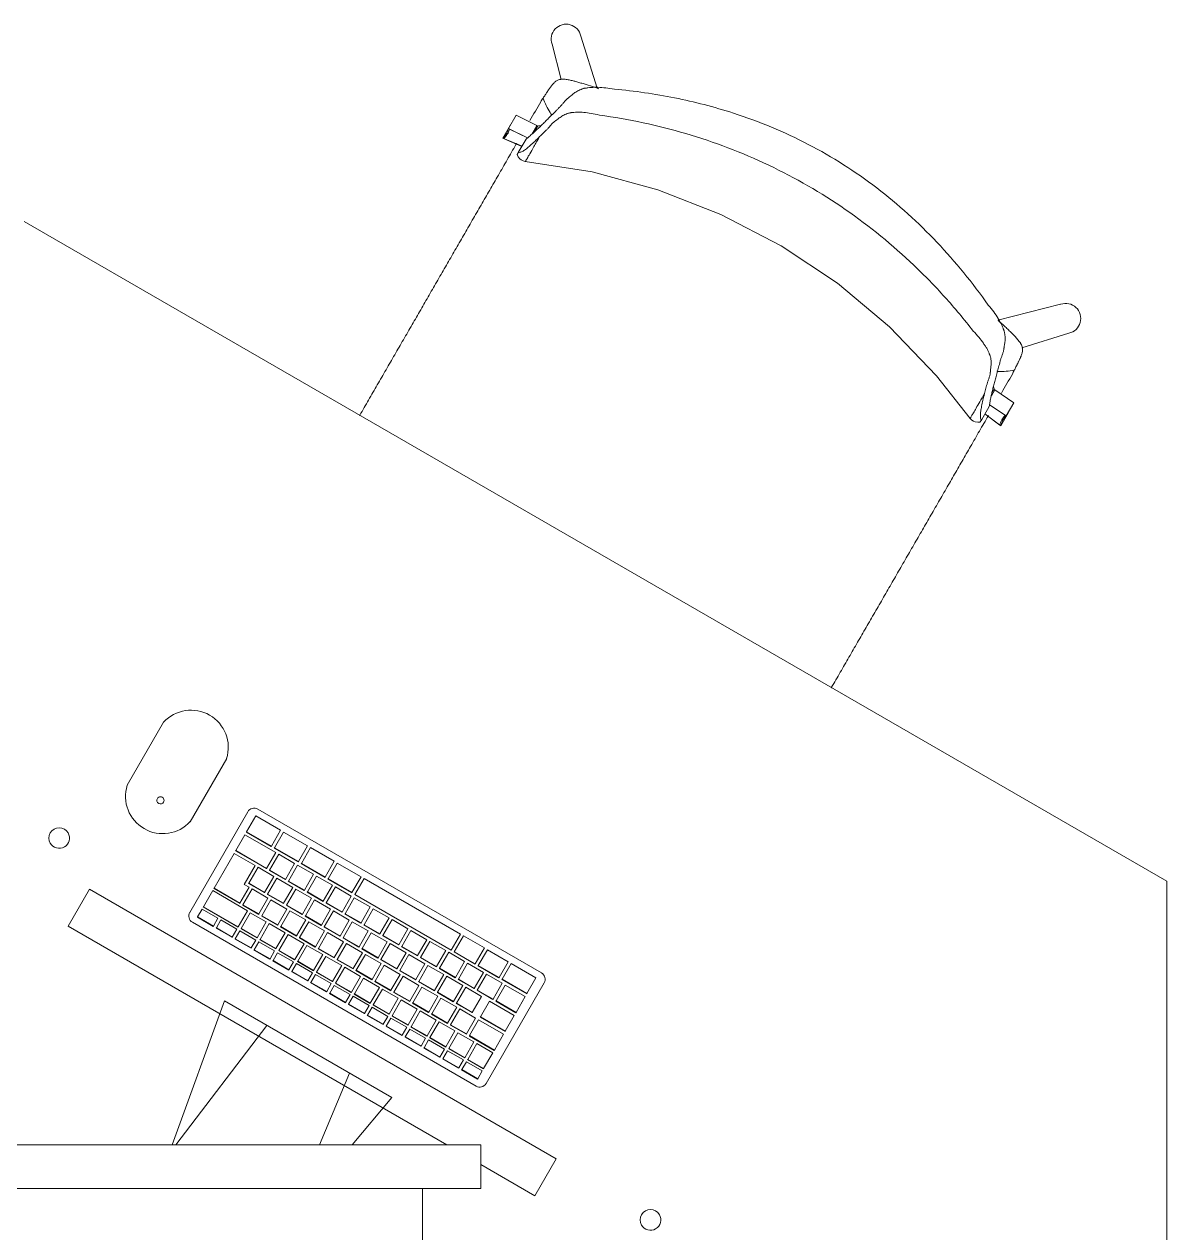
# Model space of a CAD drawing. Header units: millimetres. Extents: x 79795 to 317870, y -36033 to 97293.
# Drawn here: x 204998 to 205994, y 23062 to 24115 of the extents above; entities that cross this region are included whole.
import ezdxf

# ---------------------------------------------------------------- set-up
doc = ezdxf.new("R2010")
doc.units = ezdxf.units.MM
doc.header["$MEASUREMENT"] = 0
for name, color, linetype, lineweight in [('A-GENM', 8, 'CONTINUOUS', 9), ('E-ELEC-EQPM', 8, 'CONTINUOUS', 9), ('I-FURN', 8, 'CONTINUOUS', 9)]:
    doc.layers.add(name, color=color, linetype=linetype, lineweight=lineweight)

msp = doc.modelspace()

# ---------------------------------------------------------------- linework, layer by layer
at = {"layer": 'A-GENM'}
for p, q in [((205119.4, 23506.8), (205087.6, 23451.8)), ((205142.6, 23420), (205174.4, 23475)), ((205192.8, 23428.7), (205142.2, 23341)), ((205199.8, 23425), (205191.8, 23411.2)), ((205221.4, 23412.5), (205199.8, 23425)), ((205448.7, 23288.2), (205201.5, 23431)), ((205191.7, 23411), (205191.8, 23411.2)), ((205213.3, 23398.5), (205191.7, 23411)), ((205191.8, 23411.2), (205213.5, 23398.7)), ((205213.5, 23398.7), (205221.4, 23412.5)), ((205224, 23411), (205216.1, 23397.2)), ((205244.8, 23399), (205224, 23411)), ((205190.3, 23408.7), (205182.4, 23394.8)), ((205217.2, 23393.2), (205190.3, 23408.7)), ((205180.9, 23392.3), (205163.4, 23362.1)), ((205199.1, 23381.8), (205180.9, 23392.3)), ((205182.2, 23394.6), (205182.4, 23394.8)), ((205209.1, 23379.1), (205182.2, 23394.6)), ((205182.4, 23394.8), (205209.2, 23379.3)), ((205209.2, 23379.3), (205217.2, 23393.2)), ((205219.8, 23391.7), (205211.8, 23377.8)), ((205213.3, 23398.5), (205213.5, 23398.7)), ((205215.9, 23397), (205216.1, 23397.2)), ((205236.7, 23385), (205215.9, 23397)), ((205216.1, 23397.2), (205236.9, 23385.2)), ((205233.6, 23383.7), (205219.8, 23391.7)), ((205236.9, 23385.2), (205244.8, 23399)), ((205247.4, 23397.5), (205239.5, 23383.7)), ((205268.2, 23385.5), (205247.4, 23397.5)), ((205189.6, 23365.4), (205199.1, 23381.8)), ((205201.7, 23380.3), (205193.7, 23366.4)), ((205215.5, 23372.3), (205201.7, 23380.3)), ((205209.1, 23379.1), (205209.2, 23379.3)), ((205225.7, 23369.8), (205233.6, 23383.7)), ((205236.2, 23382.2), (205228.3, 23368.3)), ((205250.1, 23374.2), (205236.2, 23382.2)), ((205236.7, 23385), (205236.9, 23385.2)), ((205239.3, 23383.5), (205239.5, 23383.7)), ((205260.1, 23371.5), (205239.3, 23383.5)), ((205239.5, 23383.7), (205260.2, 23371.7)), ((205260.2, 23371.7), (205268.2, 23385.5)), ((205270.8, 23384), (205262.8, 23370.2)), ((205291.6, 23372), (205270.8, 23384)), ((205207.5, 23358.4), (205215.5, 23372.3)), ((205218.1, 23370.8), (205210.1, 23356.9)), ((205211.7, 23377.6), (205211.8, 23377.8)), ((205225.5, 23369.6), (205211.7, 23377.6)), ((205211.8, 23377.8), (205225.7, 23369.8)), ((205232, 23362.8), (205218.1, 23370.8)), ((205225.5, 23369.6), (205225.7, 23369.8)), ((205228.1, 23368.1), (205228.3, 23368.3)), ((205242, 23360.1), (205228.1, 23368.1)), ((205228.3, 23368.3), (205242.1, 23360.3)), ((205242.1, 23360.3), (205250.1, 23374.2)), ((205252.7, 23372.7), (205244.7, 23358.8)), ((205266.6, 23364.7), (205252.7, 23372.7)), ((205260.1, 23371.5), (205260.2, 23371.7)), ((205262.7, 23370), (205262.8, 23370.2)), ((205283.5, 23358), (205262.7, 23370)), ((205262.8, 23370.2), (205283.6, 23358.2)), ((205283.6, 23358.2), (205291.6, 23372)), ((205294.2, 23370.5), (205286.2, 23356.7)), ((205378.2, 23322), (205294.2, 23370.5)), ((205162.2, 23360), (205154.1, 23345.9)), ((205192.5, 23342.5), (205162.2, 23360)), ((205163.3, 23361.8), (205163.4, 23362.1)), ((205185.8, 23348.8), (205163.3, 23361.8)), ((205163.4, 23362.1), (205186, 23349.1)), ((205186, 23349.1), (205193.9, 23362.9)), ((205196.5, 23361.4), (205188.6, 23347.6)), ((205193.9, 23362.9), (205189.6, 23365.4)), ((205193.5, 23366.2), (205193.7, 23366.4)), ((205207.4, 23358.2), (205193.5, 23366.2)), ((205193.7, 23366.4), (205207.5, 23358.4)), ((205210.4, 23353.4), (205196.5, 23361.4)), ((205207.4, 23358.2), (205207.5, 23358.4)), ((205224, 23348.9), (205232, 23362.8)), ((205234.6, 23361.3), (205226.6, 23347.4)), ((205248.4, 23353.3), (205234.6, 23361.3)), ((205242, 23360.1), (205242.1, 23360.3)), ((205244.6, 23358.6), (205244.7, 23358.8)), ((205258.4, 23350.6), (205244.6, 23358.6)), ((205244.7, 23358.8), (205258.6, 23350.8)), ((205258.6, 23350.8), (205266.6, 23364.7)), ((205269.2, 23363.2), (205261.2, 23349.3)), ((205283, 23355.2), (205269.2, 23363.2)), ((205283.5, 23358), (205283.6, 23358.2)), ((205185.8, 23348.8), (205186, 23349.1)), ((205188.4, 23347.3), (205188.6, 23347.6)), ((205202.3, 23339.3), (205188.4, 23347.3)), ((205188.6, 23347.6), (205202.4, 23339.6)), ((205202.4, 23339.6), (205210.4, 23353.4)), ((205213, 23351.9), (205205, 23338.1)), ((205210, 23356.7), (205210.1, 23356.9)), ((205223.9, 23348.7), (205210, 23356.7)), ((205210.1, 23356.9), (205224, 23348.9)), ((205226.8, 23343.9), (205213, 23351.9)), ((205223.9, 23348.7), (205224, 23348.9)), ((205226.5, 23347.2), (205226.6, 23347.4)), ((205240.3, 23339.2), (205226.5, 23347.2)), ((205226.6, 23347.4), (205240.5, 23339.4)), ((205240.5, 23339.4), (205248.4, 23353.3)), ((205251, 23351.8), (205243, 23337.9)), ((205264.9, 23343.8), (205251, 23351.8)), ((205258.4, 23350.6), (205258.6, 23350.8)), ((205261, 23349.1), (205261.2, 23349.3)), ((205274.9, 23341.1), (205261, 23349.1)), ((205261.2, 23349.3), (205275, 23341.3)), ((205275, 23341.3), (205283, 23355.2)), ((205285.6, 23353.7), (205277.6, 23339.8)), ((205299.5, 23345.7), (205285.6, 23353.7)), ((205286.1, 23356.5), (205286.2, 23356.7)), ((205370.1, 23308), (205286.1, 23356.5)), ((205286.2, 23356.7), (205370.2, 23308.2)), ((205148.9, 23336.8), (205149, 23337)), ((205162.7, 23328.8), (205148.9, 23336.8)), ((205153, 23343.9), (205149, 23337)), ((205149, 23337), (205162.8, 23329)), ((205166.8, 23335.9), (205153, 23343.9)), ((205154, 23345.7), (205154.1, 23345.9)), ((205184.3, 23328.2), (205154, 23345.7)), ((205154.1, 23345.9), (205184.4, 23328.4)), ((205184.4, 23328.4), (205192.5, 23342.5)), ((205195, 23340.7), (205187, 23326.9)), ((205208.9, 23332.7), (205195, 23340.7)), ((205202.3, 23339.3), (205202.4, 23339.6)), ((205204.9, 23337.8), (205205, 23338.1)), ((205218.7, 23329.8), (205204.9, 23337.8)), ((205205, 23338.1), (205218.9, 23330.1)), ((205218.9, 23330.1), (205226.8, 23343.9)), ((205229.4, 23342.4), (205221.5, 23328.6)), ((205243.3, 23334.4), (205229.4, 23342.4)), ((205240.3, 23339.2), (205240.5, 23339.4)), ((205242.9, 23337.7), (205243, 23337.9)), ((205256.8, 23329.7), (205242.9, 23337.7)), ((205243, 23337.9), (205256.9, 23329.9)), ((205256.9, 23329.9), (205264.9, 23343.8)), ((205267.5, 23342.3), (205259.5, 23328.4)), ((205281.3, 23334.3), (205267.5, 23342.3)), ((205274.9, 23341.1), (205275, 23341.3)), ((205277.5, 23339.6), (205277.6, 23339.8)), ((205291.3, 23331.6), (205277.5, 23339.6)), ((205277.6, 23339.8), (205291.5, 23331.8)), ((205291.5, 23331.8), (205299.5, 23345.7)), ((205302.1, 23344.2), (205294.1, 23330.3)), ((205315.9, 23336.2), (205302.1, 23344.2)), ((205144.5, 23332.4), (205391.8, 23189.6)), ((205162.7, 23328.8), (205162.8, 23329)), ((205162.8, 23329), (205166.8, 23335.9)), ((205165.3, 23327.3), (205165.4, 23327.5)), ((205179.2, 23319.3), (205165.3, 23327.3)), ((205169.4, 23334.4), (205165.4, 23327.5)), ((205165.4, 23327.5), (205179.3, 23319.5)), ((205183.3, 23326.4), (205169.4, 23334.4)), ((205179.3, 23319.5), (205183.3, 23326.4)), ((205184.3, 23328.2), (205184.4, 23328.4)), ((205186.9, 23326.7), (205187, 23326.9)), ((205200.7, 23318.7), (205186.9, 23326.7)), ((205187, 23326.9), (205200.9, 23318.9)), ((205200.9, 23318.9), (205208.9, 23332.7)), ((205211.5, 23331.2), (205203.5, 23317.4)), ((205225.3, 23323.2), (205211.5, 23331.2)), ((205218.7, 23329.8), (205218.9, 23330.1)), ((205221.3, 23328.3), (205221.5, 23328.6)), ((205235.2, 23320.3), (205221.3, 23328.3)), ((205221.5, 23328.6), (205235.3, 23320.6)), ((205235.3, 23320.6), (205243.3, 23334.4)), ((205245.9, 23332.9), (205237.9, 23319.1)), ((205259.8, 23324.9), (205245.9, 23332.9)), ((205256.8, 23329.7), (205256.9, 23329.9)), ((205259.4, 23328.2), (205259.5, 23328.4)), ((205273.2, 23320.2), (205259.4, 23328.2)), ((205259.5, 23328.4), (205273.4, 23320.4)), ((205273.4, 23320.4), (205281.3, 23334.3)), ((205283.9, 23332.8), (205276, 23318.9)), ((205297.8, 23324.8), (205283.9, 23332.8)), ((205291.3, 23331.6), (205291.5, 23331.8)), ((205293.9, 23330.1), (205294.1, 23330.3)), ((205307.8, 23322.1), (205293.9, 23330.1)), ((205294.1, 23330.3), (205307.9, 23322.3)), ((205307.9, 23322.3), (205315.9, 23336.2)), ((205318.5, 23334.7), (205310.5, 23320.8)), ((205332.4, 23326.7), (205318.5, 23334.7)), ((205324.4, 23312.8), (205332.4, 23326.7)), ((205179.2, 23319.3), (205179.3, 23319.5)), ((205181.8, 23317.8), (205181.9, 23318)), ((205195.6, 23309.8), (205181.8, 23317.8)), ((205185.9, 23324.9), (205181.9, 23318)), ((205181.9, 23318), (205195.8, 23310)), ((205199.7, 23316.9), (205185.9, 23324.9)), ((205195.8, 23310), (205199.7, 23316.9)), ((205202.3, 23315.4), (205198.4, 23308.5)), ((205200.7, 23318.7), (205200.9, 23318.9)), ((205216.2, 23307.4), (205202.3, 23315.4)), ((205203.3, 23317.2), (205203.5, 23317.4)), ((205217.2, 23309.2), (205203.3, 23317.2)), ((205203.5, 23317.4), (205217.3, 23309.4)), ((205217.3, 23309.4), (205225.3, 23323.2)), ((205227.9, 23321.7), (205219.9, 23307.9)), ((205241.8, 23313.7), (205227.9, 23321.7)), ((205235.2, 23320.3), (205235.3, 23320.6)), ((205237.8, 23318.8), (205237.9, 23319.1)), ((205251.6, 23310.8), (205237.8, 23318.8)), ((205237.9, 23319.1), (205251.8, 23311.1)), ((205251.8, 23311.1), (205259.8, 23324.9)), ((205262.4, 23323.4), (205254.4, 23309.6)), ((205276.2, 23315.4), (205262.4, 23323.4)), ((205268.2, 23301.6), (205276.2, 23315.4)), ((205273.2, 23320.2), (205273.4, 23320.4)), ((205275.8, 23318.7), (205276, 23318.9)), ((205289.7, 23310.7), (205275.8, 23318.7)), ((205276, 23318.9), (205289.8, 23310.9)), ((205289.8, 23310.9), (205297.8, 23324.8)), ((205300.4, 23323.3), (205292.4, 23309.4)), ((205314.2, 23315.3), (205300.4, 23323.3)), ((205307.8, 23322.1), (205307.9, 23322.3)), ((205310.4, 23320.6), (205310.5, 23320.8)), ((205324.3, 23312.6), (205310.4, 23320.6)), ((205310.5, 23320.8), (205324.4, 23312.8)), ((205335, 23325.2), (205327, 23311.3)), ((205348.8, 23317.2), (205335, 23325.2)), ((205340.8, 23303.3), (205348.8, 23317.2)), ((205351.4, 23315.7), (205343.4, 23301.8)), ((205365.3, 23307.7), (205351.4, 23315.7)), ((205370.2, 23308.2), (205378.2, 23322)), ((205380.8, 23320.5), (205372.8, 23306.7)), ((205399, 23310), (205380.8, 23320.5)), ((205195.6, 23309.8), (205195.8, 23310)), ((205198.2, 23308.3), (205198.4, 23308.5)), ((205212.1, 23300.3), (205198.2, 23308.3)), ((205198.4, 23308.5), (205212.2, 23300.5)), ((205212.2, 23300.5), (205216.2, 23307.4)), ((205218.8, 23305.9), (205214.8, 23299)), ((205217.2, 23309.2), (205217.3, 23309.4)), ((205232.7, 23297.9), (205218.8, 23305.9)), ((205219.8, 23307.7), (205219.9, 23307.9)), ((205233.6, 23299.7), (205219.8, 23307.7)), ((205219.9, 23307.9), (205233.8, 23299.9)), ((205233.8, 23299.9), (205241.8, 23313.7)), ((205244.4, 23312.2), (205236.4, 23298.4)), ((205258.2, 23304.2), (205244.4, 23312.2)), ((205251.6, 23310.8), (205251.8, 23311.1)), ((205254.2, 23309.3), (205254.4, 23309.6)), ((205268.1, 23301.3), (205254.2, 23309.3)), ((205254.4, 23309.6), (205268.2, 23301.6)), ((205278.8, 23313.9), (205270.8, 23300.1)), ((205292.7, 23305.9), (205278.8, 23313.9)), ((205284.7, 23292.1), (205292.7, 23305.9)), ((205289.7, 23310.7), (205289.8, 23310.9)), ((205292.3, 23309.2), (205292.4, 23309.4)), ((205306.1, 23301.2), (205292.3, 23309.2)), ((205292.4, 23309.4), (205306.3, 23301.4)), ((205306.3, 23301.4), (205314.2, 23315.3)), ((205316.8, 23313.8), (205308.9, 23299.9)), ((205330.7, 23305.8), (205316.8, 23313.8)), ((205322.7, 23291.9), (205330.7, 23305.8)), ((205324.3, 23312.6), (205324.4, 23312.8)), ((205326.9, 23311.1), (205327, 23311.3)), ((205340.7, 23303.1), (205326.9, 23311.1)), ((205327, 23311.3), (205340.8, 23303.3)), ((205357.3, 23293.8), (205365.3, 23307.7)), ((205367.9, 23306.2), (205359.9, 23292.3)), ((205381.7, 23298.2), (205367.9, 23306.2)), ((205370.1, 23308), (205370.2, 23308.2)), ((205372.7, 23306.5), (205372.8, 23306.7)), ((205390.9, 23296), (205372.7, 23306.5)), ((205372.8, 23306.7), (205391, 23296.2)), ((205391, 23296.2), (205399, 23310)), ((205401.6, 23308.5), (205393.6, 23294.7)), ((205419.8, 23298), (205401.6, 23308.5)), ((205212.1, 23300.3), (205212.2, 23300.5)), ((205214.7, 23298.8), (205214.8, 23299)), ((205228.5, 23290.8), (205214.7, 23298.8)), ((205214.8, 23299), (205228.7, 23291)), ((205228.7, 23291), (205232.7, 23297.9)), ((205235.3, 23296.4), (205231.3, 23289.5)), ((205233.6, 23299.7), (205233.8, 23299.9)), ((205249.1, 23288.4), (205235.3, 23296.4)), ((205236.2, 23298.2), (205236.4, 23298.4)), ((205250.1, 23290.2), (205236.2, 23298.2)), ((205236.4, 23298.4), (205250.2, 23290.4)), ((205250.2, 23290.4), (205258.2, 23304.2)), ((205260.8, 23302.7), (205252.8, 23288.9)), ((205274.7, 23294.7), (205260.8, 23302.7)), ((205266.7, 23280.9), (205274.7, 23294.7)), ((205268.1, 23301.3), (205268.2, 23301.6)), ((205270.7, 23299.8), (205270.8, 23300.1)), ((205284.5, 23291.8), (205270.7, 23299.8)), ((205270.8, 23300.1), (205284.7, 23292.1)), ((205295.3, 23304.4), (205287.3, 23290.6)), ((205309.1, 23296.4), (205295.3, 23304.4)), ((205301.1, 23282.6), (205309.1, 23296.4)), ((205311.7, 23294.9), (205303.7, 23281.1)), ((205306.1, 23301.2), (205306.3, 23301.4)), ((205308.7, 23299.7), (205308.9, 23299.9)), ((205322.6, 23291.7), (205308.7, 23299.7)), ((205308.9, 23299.9), (205322.7, 23291.9)), ((205325.6, 23286.9), (205311.7, 23294.9)), ((205333.3, 23304.3), (205325.3, 23290.4)), ((205347.2, 23296.3), (205333.3, 23304.3)), ((205339.2, 23282.4), (205347.2, 23296.3)), ((205340.7, 23303.1), (205340.8, 23303.3)), ((205349.8, 23294.8), (205341.8, 23280.9)), ((205343.3, 23301.6), (205343.4, 23301.8)), ((205357.2, 23293.6), (205343.3, 23301.6)), ((205343.4, 23301.8), (205357.3, 23293.8)), ((205363.6, 23286.8), (205349.8, 23294.8)), ((205373.8, 23284.3), (205381.7, 23298.2)), ((205384.3, 23296.7), (205376.4, 23282.8)), ((205398.2, 23288.7), (205384.3, 23296.7)), ((205390.9, 23296), (205391, 23296.2)), ((205393.5, 23294.5), (205393.6, 23294.7)), ((205411.7, 23284), (205393.5, 23294.5)), ((205393.6, 23294.7), (205411.8, 23284.2)), ((205411.8, 23284.2), (205419.8, 23298)), ((205422.4, 23296.5), (205414.4, 23282.7)), ((205444, 23284), (205422.4, 23296.5)), ((205228.5, 23290.8), (205228.7, 23291)), ((205231.1, 23289.3), (205231.3, 23289.5)), ((205245, 23281.3), (205231.1, 23289.3)), ((205231.3, 23289.5), (205245.1, 23281.5)), ((205245.1, 23281.5), (205249.1, 23288.4)), ((205251.7, 23286.9), (205247.7, 23280)), ((205250.1, 23290.2), (205250.2, 23290.4)), ((205265.6, 23278.9), (205251.7, 23286.9)), ((205252.7, 23288.7), (205252.8, 23288.9)), ((205266.6, 23280.7), (205252.7, 23288.7)), ((205252.8, 23288.9), (205266.7, 23280.9)), ((205277.3, 23293.2), (205269.3, 23279.4)), ((205291.1, 23285.2), (205277.3, 23293.2)), ((205283.1, 23271.4), (205291.1, 23285.2)), ((205284.5, 23291.8), (205284.7, 23292.1)), ((205293.7, 23283.7), (205285.7, 23269.9)), ((205287.1, 23290.3), (205287.3, 23290.6)), ((205301, 23282.3), (205287.1, 23290.3)), ((205287.3, 23290.6), (205301.1, 23282.6)), ((205307.6, 23275.7), (205293.7, 23283.7)), ((205317.6, 23273.1), (205325.6, 23286.9)), ((205328.2, 23285.4), (205320.2, 23271.6)), ((205322.6, 23291.7), (205322.7, 23291.9)), ((205325.2, 23290.2), (205325.3, 23290.4)), ((205339, 23282.2), (205325.2, 23290.2)), ((205325.3, 23290.4), (205339.2, 23282.4)), ((205342, 23277.4), (205328.2, 23285.4)), ((205355.6, 23272.9), (205363.6, 23286.8)), ((205357.2, 23293.6), (205357.3, 23293.8)), ((205366.2, 23285.3), (205358.2, 23271.4)), ((205359.8, 23292.1), (205359.9, 23292.3)), ((205373.6, 23284.1), (205359.8, 23292.1)), ((205359.9, 23292.3), (205373.8, 23284.3)), ((205380.1, 23277.3), (205366.2, 23285.3)), ((205373.6, 23284.1), (205373.8, 23284.3)), ((205390.2, 23274.8), (205398.2, 23288.7)), ((205400.8, 23287.2), (205392.8, 23273.3)), ((205414.6, 23279.2), (205400.8, 23287.2)), ((205411.7, 23284), (205411.8, 23284.2)), ((205436, 23270.2), (205444, 23284)), ((205245, 23281.3), (205245.1, 23281.5)), ((205247.6, 23279.8), (205247.7, 23280)), ((205261.4, 23271.8), (205247.6, 23279.8)), ((205247.7, 23280), (205261.6, 23272)), ((205261.6, 23272), (205265.6, 23278.9)), ((205268.2, 23277.4), (205264.2, 23270.5)), ((205266.6, 23280.7), (205266.7, 23280.9)), ((205282, 23269.4), (205268.2, 23277.4)), ((205269.2, 23279.2), (205269.3, 23279.4)), ((205283, 23271.2), (205269.2, 23279.2)), ((205269.3, 23279.4), (205283.1, 23271.4)), ((205299.6, 23261.9), (205307.6, 23275.7)), ((205301, 23282.3), (205301.1, 23282.6)), ((205310.2, 23274.2), (205302.2, 23260.4)), ((205303.6, 23280.8), (205303.7, 23281.1)), ((205317.5, 23272.8), (205303.6, 23280.8)), ((205303.7, 23281.1), (205317.6, 23273.1)), ((205324, 23266.2), (205310.2, 23274.2)), ((205334, 23263.6), (205342, 23277.4)), ((205344.6, 23275.9), (205336.6, 23262.1)), ((205339, 23282.2), (205339.2, 23282.4)), ((205341.6, 23280.7), (205341.8, 23280.9)), ((205355.5, 23272.7), (205341.6, 23280.7)), ((205341.8, 23280.9), (205355.6, 23272.9)), ((205358.5, 23267.9), (205344.6, 23275.9)), ((205372.1, 23263.4), (205380.1, 23277.3)), ((205382.7, 23275.8), (205374.7, 23261.9)), ((205376.2, 23282.6), (205376.4, 23282.8)), ((205390.1, 23274.6), (205376.2, 23282.6)), ((205376.4, 23282.8), (205390.2, 23274.8)), ((205396.5, 23267.8), (205382.7, 23275.8)), ((205390.1, 23274.6), (205390.2, 23274.8)), ((205392.7, 23273.1), (205392.8, 23273.3)), ((205392.8, 23273.3), (205406.7, 23265.3)), ((205400.5, 23191.9), (205451.1, 23279.5)), ((205406.7, 23265.3), (205414.6, 23279.2)), ((205417.2, 23277.6), (205409.3, 23263.8)), ((205414.3, 23282.5), (205414.4, 23282.7)), ((205435.9, 23270), (205414.3, 23282.5)), ((205414.4, 23282.7), (205436, 23270.2)), ((205434.6, 23267.6), (205417.2, 23277.6)), ((205261.4, 23271.8), (205261.6, 23272)), ((205264, 23270.3), (205264.2, 23270.5)), ((205277.9, 23262.3), (205264, 23270.3)), ((205264.2, 23270.5), (205278, 23262.5)), ((205278, 23262.5), (205282, 23269.4)), ((205284.6, 23267.9), (205280.6, 23261)), ((205283, 23271.2), (205283.1, 23271.4)), ((205298.5, 23259.9), (205284.6, 23267.9)), ((205285.6, 23269.7), (205285.7, 23269.9)), ((205299.5, 23261.7), (205285.6, 23269.7)), ((205285.7, 23269.9), (205299.6, 23261.9)), ((205316.1, 23252.4), (205324, 23266.2)), ((205317.5, 23272.8), (205317.6, 23273.1)), ((205326.6, 23264.7), (205318.7, 23250.9)), ((205320, 23271.3), (205320.2, 23271.6)), ((205333.9, 23263.3), (205320, 23271.3)), ((205320.2, 23271.6), (205334, 23263.6)), ((205340.5, 23256.7), (205326.6, 23264.7)), ((205333.9, 23263.3), (205334, 23263.6)), ((205350.5, 23254.1), (205358.5, 23267.9)), ((205361.1, 23266.4), (205353.1, 23252.6)), ((205355.5, 23272.7), (205355.6, 23272.9)), ((205358.1, 23271.2), (205358.2, 23271.4)), ((205371.9, 23263.2), (205358.1, 23271.2)), ((205358.2, 23271.4), (205372.1, 23263.4)), ((205374.9, 23258.4), (205361.1, 23266.4)), ((205371.9, 23263.2), (205372.1, 23263.4)), ((205388.5, 23253.9), (205396.5, 23267.8)), ((205406.5, 23265.1), (205392.7, 23273.1)), ((205403.4, 23263.7), (205395.5, 23249.9)), ((205425.1, 23251.2), (205403.4, 23263.7)), ((205406.5, 23265.1), (205406.7, 23265.3)), ((205409.1, 23263.6), (205409.3, 23263.8)), ((205426.4, 23253.6), (205409.1, 23263.6)), ((205409.3, 23263.8), (205426.6, 23253.8)), ((205426.6, 23253.8), (205434.6, 23267.6)), ((205435.9, 23270), (205436, 23270.2)), ((205277.9, 23262.3), (205278, 23262.5)), ((205280.5, 23260.8), (205280.6, 23261)), ((205294.3, 23252.8), (205280.5, 23260.8)), ((205280.6, 23261), (205294.5, 23253)), ((205294.3, 23252.8), (205294.5, 23253)), ((205294.5, 23253), (205298.5, 23259.9)), ((205301.1, 23258.4), (205297.1, 23251.5)), ((205299.5, 23261.7), (205299.6, 23261.9)), ((205314.9, 23250.4), (205301.1, 23258.4)), ((205302.1, 23260.2), (205302.2, 23260.4)), ((205315.9, 23252.2), (205302.1, 23260.2)), ((205302.2, 23260.4), (205316.1, 23252.4)), ((205315.9, 23252.2), (205316.1, 23252.4)), ((205332.5, 23242.9), (205340.5, 23256.7)), ((205343.1, 23255.2), (205335.1, 23241.4)), ((205336.5, 23261.8), (205336.6, 23262.1)), ((205350.4, 23253.8), (205336.5, 23261.8)), ((205336.6, 23262.1), (205350.5, 23254.1)), ((205356.9, 23247.2), (205343.1, 23255.2)), ((205350.4, 23253.8), (205350.5, 23254.1)), ((205353, 23252.3), (205353.1, 23252.6)), ((205366.8, 23244.3), (205353, 23252.3)), ((205353.1, 23252.6), (205367, 23244.6)), ((205367, 23244.6), (205374.9, 23258.4)), ((205377.5, 23256.9), (205369.6, 23243.1)), ((205374.5, 23261.7), (205374.7, 23261.9)), ((205388.4, 23253.7), (205374.5, 23261.7)), ((205374.7, 23261.9), (205388.5, 23253.9)), ((205391.4, 23248.9), (205377.5, 23256.9)), ((205388.4, 23253.7), (205388.5, 23253.9)), ((205426.4, 23253.6), (205426.6, 23253.8)), ((205296.9, 23251.3), (205297.1, 23251.5)), ((205310.8, 23243.3), (205296.9, 23251.3)), ((205297.1, 23251.5), (205310.9, 23243.5)), ((205310.8, 23243.3), (205310.9, 23243.5)), ((205310.9, 23243.5), (205314.9, 23250.4)), ((205313.4, 23241.8), (205313.5, 23242)), ((205327.3, 23233.8), (205313.4, 23241.8)), ((205317.5, 23248.9), (205313.5, 23242)), ((205313.5, 23242), (205327.4, 23234)), ((205331.4, 23240.9), (205317.5, 23248.9)), ((205318.5, 23250.7), (205318.7, 23250.9)), ((205332.4, 23242.7), (205318.5, 23250.7)), ((205318.7, 23250.9), (205332.5, 23242.9)), ((205332.4, 23242.7), (205332.5, 23242.9)), ((205349, 23233.4), (205356.9, 23247.2)), ((205359.5, 23245.7), (205351.6, 23231.9)), ((205373.4, 23237.7), (205359.5, 23245.7)), ((205366.8, 23244.3), (205367, 23244.6)), ((205369.4, 23242.8), (205369.6, 23243.1)), ((205383.3, 23234.8), (205369.4, 23242.8)), ((205369.6, 23243.1), (205383.4, 23235.1)), ((205383.4, 23235.1), (205391.4, 23248.9)), ((205394, 23247.4), (205386, 23233.6)), ((205415.6, 23234.9), (205394, 23247.4)), ((205395.3, 23249.7), (205395.5, 23249.9)), ((205417, 23237.2), (205395.3, 23249.7)), ((205395.5, 23249.9), (205417.1, 23237.4)), ((205417.1, 23237.4), (205425.1, 23251.2)), ((205327.3, 23233.8), (205327.4, 23234)), ((205327.4, 23234), (205331.4, 23240.9)), ((205329.9, 23232.3), (205330, 23232.5)), ((205343.7, 23224.3), (205329.9, 23232.3)), ((205334, 23239.4), (205330, 23232.5)), ((205330, 23232.5), (205343.8, 23224.5)), ((205347.8, 23231.4), (205334, 23239.4)), ((205335, 23241.2), (205335.1, 23241.4)), ((205348.8, 23233.2), (205335, 23241.2)), ((205335.1, 23241.4), (205349, 23233.4)), ((205343.8, 23224.5), (205347.8, 23231.4)), ((205348.8, 23233.2), (205349, 23233.4)), ((205351.4, 23231.7), (205351.6, 23231.9)), ((205365.3, 23223.7), (205351.4, 23231.7)), ((205351.6, 23231.9), (205365.4, 23223.9)), ((205365.4, 23223.9), (205373.4, 23237.7)), ((205376, 23236.2), (205368, 23222.4)), ((205389.9, 23228.2), (205376, 23236.2)), ((205383.3, 23234.8), (205383.4, 23235.1)), ((205385.9, 23233.3), (205386, 23233.6)), ((205407.5, 23220.8), (205385.9, 23233.3)), ((205386, 23233.6), (205407.7, 23221.1)), ((205407.7, 23221.1), (205415.6, 23234.9)), ((205417, 23237.2), (205417.1, 23237.4)), ((205343.7, 23224.3), (205343.8, 23224.5)), ((205346.3, 23222.8), (205346.4, 23223)), ((205360.2, 23214.8), (205346.3, 23222.8)), ((205350.4, 23229.9), (205346.4, 23223)), ((205346.4, 23223), (205360.3, 23215)), ((205364.3, 23221.9), (205350.4, 23229.9)), ((205360.3, 23215), (205364.3, 23221.9)), ((205365.3, 23223.7), (205365.4, 23223.9)), ((205367.9, 23222.2), (205368, 23222.4)), ((205381.7, 23214.2), (205367.9, 23222.2)), ((205368, 23222.4), (205381.9, 23214.4)), ((205381.9, 23214.4), (205389.9, 23228.2)), ((205392.5, 23226.7), (205384.5, 23212.9)), ((205406.3, 23218.7), (205392.5, 23226.7)), ((205407.5, 23220.8), (205407.7, 23221.1)), ((205360.2, 23214.8), (205360.3, 23215)), ((205362.8, 23213.3), (205362.9, 23213.5)), ((205376.6, 23205.3), (205362.8, 23213.3)), ((205366.9, 23220.4), (205362.9, 23213.5)), ((205362.9, 23213.5), (205376.8, 23205.5)), ((205380.7, 23212.4), (205366.9, 23220.4)), ((205376.8, 23205.5), (205380.7, 23212.4)), ((205383.3, 23210.9), (205379.4, 23204)), ((205381.7, 23214.2), (205381.9, 23214.4)), ((205397.2, 23202.9), (205383.3, 23210.9)), ((205384.3, 23212.7), (205384.5, 23212.9)), ((205398.2, 23204.7), (205384.3, 23212.7)), ((205384.5, 23212.9), (205398.3, 23204.9)), ((205398.3, 23204.9), (205406.3, 23218.7)), ((205376.6, 23205.3), (205376.8, 23205.5)), ((205379.2, 23203.8), (205379.4, 23204)), ((205393.1, 23195.8), (205379.2, 23203.8)), ((205379.4, 23204), (205393.2, 23196)), ((205393.2, 23196), (205397.2, 23202.9)), ((205398.2, 23204.7), (205398.3, 23204.9)), ((205393.1, 23195.8), (205393.2, 23196))]:
    msp.add_line(p, q, dxfattribs=at)
for centre, radius, start, end in [((205143.3, 23484.7), 32.5, 342.6804, 137.3196), ((205118.7, 23442.1), 32.5, 162.6804, 317.3196), ((205116.7, 23438.6), 3.16, 330, 150), ((205116.7, 23438.6), 3.16, 150, 330), ((205198.3, 23425.5), 6.35, 60, 150), ((205147.7, 23337.9), 6.35, 150, 240), ((205445.6, 23282.7), 6.35, 330, 60), ((205395, 23195.1), 6.35, 240, 330)]:
    msp.add_arc(centre, radius, start, end, dxfattribs=at)
at = {"layer": 'E-ELEC-EQPM'}
for p, q in [((204595.8, 23138.4), (205395.8, 23138.4)), ((204595.8, 23138.4), (205395.8, 23138.4)), ((205395.8, 23138.4), (205395.8, 23100.3)), ((205395.8, 23138.4), (205395.8, 23100.3)), ((205395.8, 23100.3), (204595.8, 23100.3)), ((205395.8, 23100.3), (205345, 23100.3)), ((205345, 23100.3), (205345, 23008.4)), ((205345, 23100.3), (205345, 23008.4))]:
    msp.add_line(p, q, dxfattribs=at)
at = {"layer": 'I-FURN'}
for p, q in [((205458, 24097.4), (205465.8, 24066.6)), ((205497.4, 24059.1), (205483.1, 24104.5)), ((205420.1, 24023.9), (205426.8, 24035.5)), ((205426.8, 24035.5), (205444.7, 24026.7)), ((205421.7, 24027.2), (205415, 24015.7)), ((205436.7, 24015.8), (205420.1, 24023.9)), ((205436.6, 24015.8), (205421, 24023.4)), ((205444.7, 24026.7), (205440.3, 24019)), ((205445.5, 24026.2), (205442.8, 24021.4)), ((205415, 24015.7), (205431.8, 24008.5)), ((205415.8, 24015.2), (205431.7, 24008.4)), ((205435.4, 24014.8), (205428.6, 24003)), ((205428.5, 23999.2), (205427.6, 24001.2)), ((205430, 23997.5), (205428.5, 23999.2)), ((205431.2, 23996.6), (205430, 23997.5)), ((205432.8, 23995.7), (205431.2, 23996.6)), ((205434.7, 23995.2), (205432.8, 23995.7)), ((205434.7, 23995.2), (205493.1, 23986.1)), ((205493.1, 23986.1), (205550.1, 23970.7)), ((205550.1, 23970.7), (205605.2, 23949.2)), ((205605.2, 23949.2), (205657.6, 23921.9)), ((205993.8, 23368.1), (204997.8, 23943)), ((205657.6, 23921.9), (205706.8, 23889.1)), ((205706.8, 23889.1), (205752.2, 23851.1)), ((205901.3, 23870.8), (205846.4, 23857)), ((205752.2, 23851.1), (205793.2, 23808.5)), ((205867.5, 23832.9), (205908.4, 23845.7)), ((205793.2, 23808.5), (205822.5, 23771.4)), ((205840.9, 23791.1), (205843.8, 23796.2)), ((205841.5, 23794.1), (205843, 23796.7)), ((205843.8, 23796.2), (205860.4, 23785.1)), ((205839, 23781.8), (205832.2, 23770)), ((205853.7, 23773.6), (205839.3, 23783.3)), ((205860.4, 23785.1), (205853.7, 23773.6)), ((205822.5, 23771.4), (205823.8, 23770)), ((205823.8, 23770), (205825.3, 23769)), ((205825.3, 23769), (205826.7, 23768.4)), ((205826.7, 23768.4), (205829, 23768)), ((205829, 23768), (205831.1, 23768.2)), ((205835.2, 23775.3), (205848.3, 23765.5)), ((205835.3, 23775.4), (205849.1, 23765)), ((205849.1, 23765), (205855.8, 23776.5)), ((205993.8, 22218.1), (205993.8, 23368.1)), ((205036.2, 23329), (205054.7, 23361.1)), ((205461.6, 23126.2), (205054.7, 23361.1)), ((205036.2, 23329), (205366.4, 23138.4)), ((205127, 23138.4), (205172.6, 23263.8)), ((205172.6, 23263.8), (205318.4, 23179.6)), ((205209.5, 23242.5), (205130.2, 23138.4)), ((205281.5, 23200.9), (205255.3, 23138.4)), ((205318.4, 23179.6), (205283.7, 23138.4)), ((205443.1, 23094.1), (205461.6, 23126.2)), ((205395.8, 23121.4), (205443.1, 23094.1))]:
    msp.add_line(p, q, dxfattribs=at)
for centre, radius, start, end in [((205470.3, 24101.8), 13.1, 11.9896, 199.6059), ((205905.7, 23858.5), 13.1, 281.9662, 109.5824), ((205028.4, 23405.8), 9, 30, 210), ((205028.4, 23405.8), 9, 210, 30), ((205543.8, 23073.1), 9, 30, 210), ((205543.8, 23073.1), 9, 210, 30)]:
    msp.add_arc(centre, radius, start, end, dxfattribs=at)
for centre, start_param, end_param in [((205403.4, 24028.6), 2.819103, 3.398599), ((205404.2, 24028.1), 2.819103, 3.398599), ((205865.3, 23761.9), 6.026179, 6.605675), ((205866.1, 23761.4), 6.026179, 6.605675), ((205872.8, 23773), 0.238848, 0.322489)]:
    msp.add_ellipse(centre, major_axis=(-15.1, 8.7), ratio=0.978487, start_param=start_param, end_param=end_param, dxfattribs=at)
for points, knots in [([(205450.2, 24050.5), (205450.8, 24051.4), (205451.7, 24052.8), (205452.8, 24054.4), (205453.4, 24055.3), (205453.8, 24056), (205454.3, 24056.7), (205454.8, 24057.5), (205455.5, 24058.5), (205456.3, 24059.5), (205456.8, 24060.3), (205457.1, 24060.7), (205457.3, 24061), (205457.6, 24061.3), (205457.9, 24061.7), (205458.4, 24062.4), (205459.2, 24063.3), (205460.2, 24064.4), (205461.2, 24065.2), (205462.3, 24065.9), (205463.7, 24066.5), (205465, 24066.8), (205466.1, 24066.9), (205466.9, 24067), (205467.7, 24067), (205468.8, 24066.9), (205470.2, 24066.8), (205472, 24066.5), (205473.8, 24066.1), (205475.6, 24065.7), (205477.2, 24065.3), (205478.7, 24064.9), (205480.4, 24064.4), (205482.2, 24063.9), (205484.7, 24063.2), (205489, 24061.9), (205492.7, 24060.7), (205494.9, 24060)], [0, 0, 0, 0, 0.0625, 0.09375, 0.109375, 0.125, 0.140625, 0.15625, 0.1875, 0.21875, 0.234375, 0.242188, 0.25, 0.257812, 0.265625, 0.28125, 0.3125, 0.34375, 0.375, 0.40625, 0.4375, 0.46875, 0.484375, 0.5, 0.515625, 0.53125, 0.5625, 0.59375, 0.625, 0.65625, 0.6875, 0.71875, 0.75, 0.78125, 0.8125, 0.875, 1, 1, 1, 1]), ([(205441.1, 24019.7), (205442.6, 24021), (205445.2, 24023.3), (205448.9, 24026.9), (205451.9, 24029.9), (205455, 24033), (205458.3, 24036.3), (205461.3, 24039.2), (205463.7, 24041.7), (205465.3, 24043.3), (205466.5, 24044.6), (205467.6, 24045.9), (205468.7, 24047.2), (205469.8, 24048.5), (205470.8, 24049.5), (205471.7, 24050.4), (205472.4, 24050.9), (205472.8, 24051.3), (205473.2, 24051.5), (205473.5, 24051.8), (205473.9, 24052.1), (205474.7, 24052.7), (205475.8, 24053.6), (205477.2, 24054.7), (205478.7, 24055.8), (205480.4, 24056.8), (205482.2, 24057.7), (205483.9, 24058.4), (205485.2, 24058.8), (205486, 24059), (205486.6, 24059.1), (205487.3, 24059.2), (205488.1, 24059.3), (205489.6, 24059.6), (205491.9, 24059.8), (205494.9, 24059.9), (205499, 24059.9), (205504.7, 24059.5), (205509.7, 24058.7), (205512.3, 24058.2)], [0, 0, 0, 0, 0.142857, 0.214286, 0.285714, 0.357143, 0.428571, 0.5, 0.535714, 0.571429, 0.589286, 0.607143, 0.642857, 0.660714, 0.678571, 0.696429, 0.705357, 0.709821, 0.714286, 0.71875, 0.723214, 0.732143, 0.75, 0.767857, 0.785714, 0.803571, 0.821429, 0.839286, 0.848214, 0.852679, 0.857143, 0.861607, 0.866071, 0.875, 0.892857, 0.910714, 0.928571, 0.964286, 1, 1, 1, 1]), ([(205512.3, 24058.2), (205530, 24056.7), (205565, 24051.7), (205622.2, 24036.9), (205682.3, 24012), (205742.2, 23973.8), (205786, 23934), (205817.2, 23898.6), (205831.4, 23879.8), (205838.2, 23870.1)], [-1, -1, -1, -1, -0.863636, -0.727273, -0.545455, -0.363636, -0.181818, -0.090909, 0, 0, 0, 0]), ([(205450.2, 24050.5), (205451, 24048.2), (205452.9, 24043.8), (205455.6, 24039), (205457.3, 24036.4), (205457.8, 24035.7)], [0, 0, 0, 0, 0.02777778, 0.05555556, 0.06696683, 0.06696683, 0.06696683, 0.06696683]), ([(205499.3, 24035.7), (205496.8, 24036.3), (205492, 24037.3), (205486.6, 24038), (205482.6, 24038.2), (205479.7, 24038.3), (205477.5, 24038.1), (205476, 24038), (205475.2, 24037.9), (205474.6, 24037.8), (205474, 24037.7), (205473.2, 24037.5), (205471.9, 24037.2), (205470.2, 24036.6), (205468.3, 24035.7), (205466.6, 24034.7), (205465, 24033.7), (205463.6, 24032.6), (205462.5, 24031.8), (205461.7, 24031.2), (205461.3, 24030.9), (205460.9, 24030.7), (205460.6, 24030.4), (205460.2, 24030.2), (205459.6, 24029.6), (205458.8, 24028.9), (205457.9, 24028.1), (205456.9, 24026.9), (205456, 24025.8), (205455, 24024.7), (205454.2, 24023.8), (205453.3, 24022.9), (205452.1, 24021.7), (205450.1, 24019.7), (205448.3, 24018), (205447.1, 24016.9)], [0, 0, 0, 0, 0.0625, 0.125, 0.15625, 0.1875, 0.21875, 0.234375, 0.242188, 0.25, 0.257812, 0.265625, 0.28125, 0.3125, 0.34375, 0.375, 0.40625, 0.4375, 0.46875, 0.484375, 0.492188, 0.5, 0.507812, 0.515625, 0.53125, 0.5625, 0.59375, 0.625, 0.6875, 0.71875, 0.75, 0.78125, 0.8125, 0.875, 1, 1, 1, 1]), ([(205825.1, 23847.5), (205817.2, 23857.7), (205800.7, 23877.4), (205764.8, 23914.4), (205714.8, 23955.2), (205647.7, 23993.9), (205587.3, 24016.8), (205537.4, 24029.5), (205512.1, 24033.9), (205499.3, 24035.7)], [-1, -1, -1, -1, -0.9, -0.8, -0.6, -0.4, -0.2, -0.1, 0, 0, 0, 0]), ([(205448.3, 24026.4), (205447.8, 24026.4), (205446.8, 24026.3), (205445.9, 24026.2), (205445.5, 24026.1)], [-0.5281276, -0.5281276, -0.5281276, -0.5281276, -0.3333333, -0.1189454, -0.1189454, -0.1189454, -0.1189454]), ([(205290.2, 23773.9), (205290.3, 23774), (205292.9, 23778.5), (205298, 23787.4), (205305.7, 23800.7), (205313.3, 23813.8), (205319.6, 23824.7), (205324.6, 23833.4), (205328.4, 23840), (205332.3, 23846.6), (205337.3, 23855.3), (205343.5, 23866), (205349.6, 23876.7), (205354.6, 23885.4), (205358.4, 23891.9), (205362.2, 23898.5), (205367.2, 23907.1), (205373.4, 23917.9), (205379.6, 23928.7), (205384.7, 23937.4), (205388.5, 23944.1), (205392.3, 23950.7), (205397.4, 23959.4), (205403.6, 23970.3), (205411.2, 23983.3), (205418.9, 23996.7), (205424.2, 24006), (205427, 24010.8), (205427.3, 24011.2)], [-0.751114, -0.751114, -0.751114, -0.751114, -0.75, -0.7142857, -0.6785714, -0.6428571, -0.6071429, -0.5892857, -0.5714286, -0.5535714, -0.5357143, -0.5, -0.4642857, -0.4464286, -0.4285714, -0.4107143, -0.3928571, -0.3571429, -0.3214286, -0.3035714, -0.2857143, -0.2678571, -0.25, -0.2142857, -0.1785714, -0.1428571, -0.1071429, -0.103964, -0.103964, -0.103964, -0.103964]), ([(205434.7, 23995.2), (205434.7, 23995.2), (205434.7, 23995.4), (205435, 23995.8), (205435.5, 23996.6), (205436.5, 23998.3), (205438.4, 24001.7), (205442, 24007.9), (205445.3, 24013.6), (205447.1, 24016.9)], [0.3374293, 0.3374293, 0.3374293, 0.3374293, 0.3888889, 0.4444444, 0.5138889, 0.5833333, 0.7222222, 0.8611111, 1, 1, 1, 1]), ([(205838.2, 23870.1), (205839.9, 23868.1), (205843.1, 23864.1), (205846.3, 23859.4), (205848.4, 23855.8), (205849.7, 23853.2), (205850.7, 23851.1), (205851.2, 23849.7), (205851.5, 23848.9), (205851.8, 23848.3), (205852, 23847.7), (205852.2, 23846.9), (205852.5, 23845.6), (205852.8, 23843.8), (205852.9, 23841.7), (205852.9, 23839.8), (205852.7, 23837.9), (205852.4, 23836.2), (205852.2, 23834.8), (205852.1, 23833.8), (205852, 23833.2), (205851.9, 23832.8), (205851.9, 23832.4), (205851.8, 23831.9), (205851.7, 23831), (205851.4, 23829.8), (205851, 23828.5), (205850.5, 23826.8), (205849.8, 23825.2), (205849.3, 23823.6), (205848.9, 23822.3), (205848.5, 23821), (205848.1, 23819.3), (205847.3, 23816.4), (205846.2, 23812.4), (205845, 23807.9), (205843.8, 23803.6), (205842.8, 23799.5), (205841.8, 23795.7), (205841, 23792.2), (205840.6, 23790.2), (205840.4, 23789.2)], [0, 0, 0, 0, 0.035714, 0.071429, 0.089286, 0.107143, 0.125, 0.133929, 0.138393, 0.142857, 0.147321, 0.151786, 0.160714, 0.178571, 0.196429, 0.214286, 0.232143, 0.25, 0.267857, 0.276786, 0.28125, 0.285714, 0.290179, 0.294643, 0.303571, 0.321429, 0.339286, 0.357143, 0.392857, 0.410714, 0.428571, 0.446429, 0.464286, 0.5, 0.571429, 0.642857, 0.714286, 0.785714, 0.857143, 0.928571, 1, 1, 1, 1]), ([(205846.7, 23856.9), (205848.5, 23855.3), (205851.3, 23852.7), (205854.7, 23849.6), (205856.5, 23847.8), (205857.9, 23846.5), (205859.1, 23845.3), (205860.2, 23844.2), (205861.4, 23843), (205862.6, 23841.7), (205863.8, 23840.2), (205865, 23838.8), (205865.8, 23837.7), (205866.4, 23836.8), (205866.8, 23836.1), (205867.2, 23835.4), (205867.6, 23834.3), (205868, 23833.1), (205868.2, 23831.6), (205868.1, 23830.2), (205867.9, 23829), (205867.5, 23827.6), (205867.1, 23826.5), (205866.8, 23825.6), (205866.6, 23825.2), (205866.4, 23824.8), (205866.3, 23824.4), (205866.1, 23824), (205865.7, 23823.1), (205865.2, 23822), (205864.6, 23820.9), (205864.2, 23820), (205863.9, 23819.3), (205863.5, 23818.5), (205863, 23817.6), (205862.1, 23815.8), (205861.4, 23814.3), (205860.9, 23813.4)], [0, 0, 0, 0, 0.125, 0.1875, 0.21875, 0.25, 0.28125, 0.3125, 0.34375, 0.375, 0.40625, 0.4375, 0.46875, 0.484375, 0.5, 0.515625, 0.53125, 0.5625, 0.59375, 0.625, 0.65625, 0.6875, 0.71875, 0.734375, 0.742188, 0.75, 0.757812, 0.765625, 0.78125, 0.8125, 0.84375, 0.859375, 0.875, 0.890625, 0.90625, 0.9375, 1, 1, 1, 1]), ([(205834.9, 23793), (205835.3, 23794.5), (205835.9, 23796.9), (205836.7, 23799.7), (205837.1, 23801.3), (205837.4, 23802.5), (205837.8, 23803.7), (205838.3, 23805.1), (205838.8, 23806.4), (205839.3, 23807.9), (205839.6, 23809.1), (205839.8, 23810.1), (205839.9, 23811), (205840, 23811.4), (205840, 23811.8), (205840, 23812.2), (205840.1, 23812.7), (205840.2, 23813.7), (205840.4, 23815.1), (205840.5, 23816.8), (205840.7, 23818.7), (205840.7, 23820.7), (205840.5, 23822.8), (205840.2, 23824.6), (205839.8, 23825.9), (205839.6, 23826.6), (205839.3, 23827.2), (205839.1, 23827.7), (205838.8, 23828.5), (205838.2, 23829.9), (205837.2, 23831.9), (205835.7, 23834.3), (205833.5, 23837.7), (205830.2, 23842), (205826.9, 23845.7), (205825.1, 23847.5)], [0, 0, 0, 0, 0.125, 0.1875, 0.21875, 0.25, 0.28125, 0.3125, 0.375, 0.40625, 0.4375, 0.46875, 0.484375, 0.492188, 0.5, 0.507812, 0.515625, 0.53125, 0.5625, 0.59375, 0.625, 0.65625, 0.6875, 0.71875, 0.734375, 0.742188, 0.75, 0.757812, 0.765625, 0.78125, 0.8125, 0.84375, 0.875, 0.9375, 1, 1, 1, 1]), ([(205845.8, 23812.5), (205846.2, 23812.4), (205848.8, 23812.3), (205853.8, 23812.4), (205858.5, 23812.9), (205860.9, 23813.4)], [0.93933321, 0.93933321, 0.93933321, 0.93933321, 0.94444444, 0.97222222, 1, 1, 1, 1]), ([(205834.9, 23793), (205833.4, 23790.4), (205830.7, 23785.7), (205827.5, 23780.2), (205825.2, 23776.1), (205823.8, 23773.8), (205823.1, 23772.5), (205822.8, 23771.9), (205822.5, 23771.5), (205822.5, 23771.4), (205822.5, 23771.4)], [0, 0, 0, 0, 0.1111111, 0.2222222, 0.3333333, 0.4444444, 0.5, 0.5555556, 0.6111111, 0.6625707, 0.6625707, 0.6625707, 0.6625707]), ([(205843.8, 23796.2), (205843.6, 23796.6), (205843.3, 23797.5), (205842.9, 23798.3), (205842.6, 23798.8)], [-0.8741323, -0.8741323, -0.8741323, -0.8741323, -0.6666667, -0.4718724, -0.4718724, -0.4718724, -0.4718724]), ([(205838.4, 23773.9), (205838, 23773.3), (205836.4, 23770.5), (205833.4, 23765.4), (205829.5, 23758.7), (205825.7, 23752), (205820.6, 23743.2), (205814.4, 23732.5), (205808.3, 23721.9), (205803.4, 23713.3), (205799.6, 23706.8), (205795.8, 23700.2), (205790.8, 23691.5), (205784.5, 23680.7), (205777.1, 23667.8), (205769.5, 23654.7), (205761.9, 23641.6), (205754.5, 23628.6), (205748.2, 23617.8), (205743.2, 23609), (205739.3, 23602.4), (205735.5, 23595.8), (205730.5, 23587.1), (205724.3, 23576.3), (205718, 23565.5), (205713, 23556.8), (205709.2, 23550.2), (205705.4, 23543.6), (205702.8, 23539.1), (205701.4, 23536.8), (205701.3, 23536.6)], [-0.8977274, -0.8977274, -0.8977274, -0.8977274, -0.8928571, -0.875, -0.8571429, -0.8392857, -0.8214286, -0.7857143, -0.75, -0.7321429, -0.7142857, -0.6964286, -0.6785714, -0.6428571, -0.6071429, -0.5714286, -0.5357143, -0.5, -0.4642857, -0.4464286, -0.4285714, -0.4107143, -0.3928571, -0.3571429, -0.3214286, -0.3035714, -0.2857143, -0.2678571, -0.25, -0.2485148, -0.2485148, -0.2485148, -0.2485148])]:
    msp.add_open_spline(points, degree=3, knots=knots, dxfattribs=at)
for points in [[(205498.5, 24058.7), (205497.3, 24059.2), (205496.1, 24059.6), (205494.9, 24060)], [(205494.9, 24060), (205496.1, 24059.6), (205497.3, 24059.2), (205498.4, 24058.8)], [(205438.6, 24030.9), (205441.9, 24036.5), (205445, 24042), (205448.1, 24047.3)], [(205448.1, 24047.3), (205448.4, 24047.8), (205449.1, 24048.9), (205449.8, 24050), (205450.2, 24050.5)], [(205447.1, 24016.9), (205445.7, 24015.4), (205442.8, 24012.6), (205438.9, 24009.1), (205435.5, 24006.2), (205432.6, 24004.2), (205430.2, 24003.1), (205429.1, 24002.9), (205428.6, 24003)], [(205435.4, 24014.8), (205436.3, 24015.5), (205438.1, 24017.1), (205440.1, 24018.8), (205441.1, 24019.7)], [(205428.6, 24003), (205428.3, 24002.5), (205427.9, 24001.8), (205427.6, 24001.2), (205427.5, 24001.1), (205427.8, 24001.5), (205427.9, 24001.8)], [(205860.9, 23813.4), (205860.6, 23812.8), (205860, 23811.7), (205859.4, 23810.5), (205859.2, 23809.9)], [(205859.2, 23809.9), (205856.1, 23804.6), (205852.9, 23799.1), (205849.7, 23793.5)], [(205832.2, 23770), (205831.9, 23770.3), (205831.5, 23771.4), (205831.2, 23774), (205831.6, 23777.6), (205832.4, 23782), (205833.4, 23787.1), (205834.4, 23790.9), (205834.9, 23793)], [(205840.4, 23789.2), (205840.1, 23787.8), (205839.6, 23785.3), (205839.2, 23782.9), (205839, 23781.8)], [(205831.5, 23768.8), (205831.3, 23768.5), (205831.1, 23768.1), (205831.1, 23768.2), (205831.5, 23768.8), (205831.9, 23769.5), (205832.2, 23770)]]:
    msp.add_open_spline(points, degree=3, dxfattribs=at)

doc.saveas('drawing.dxf')
